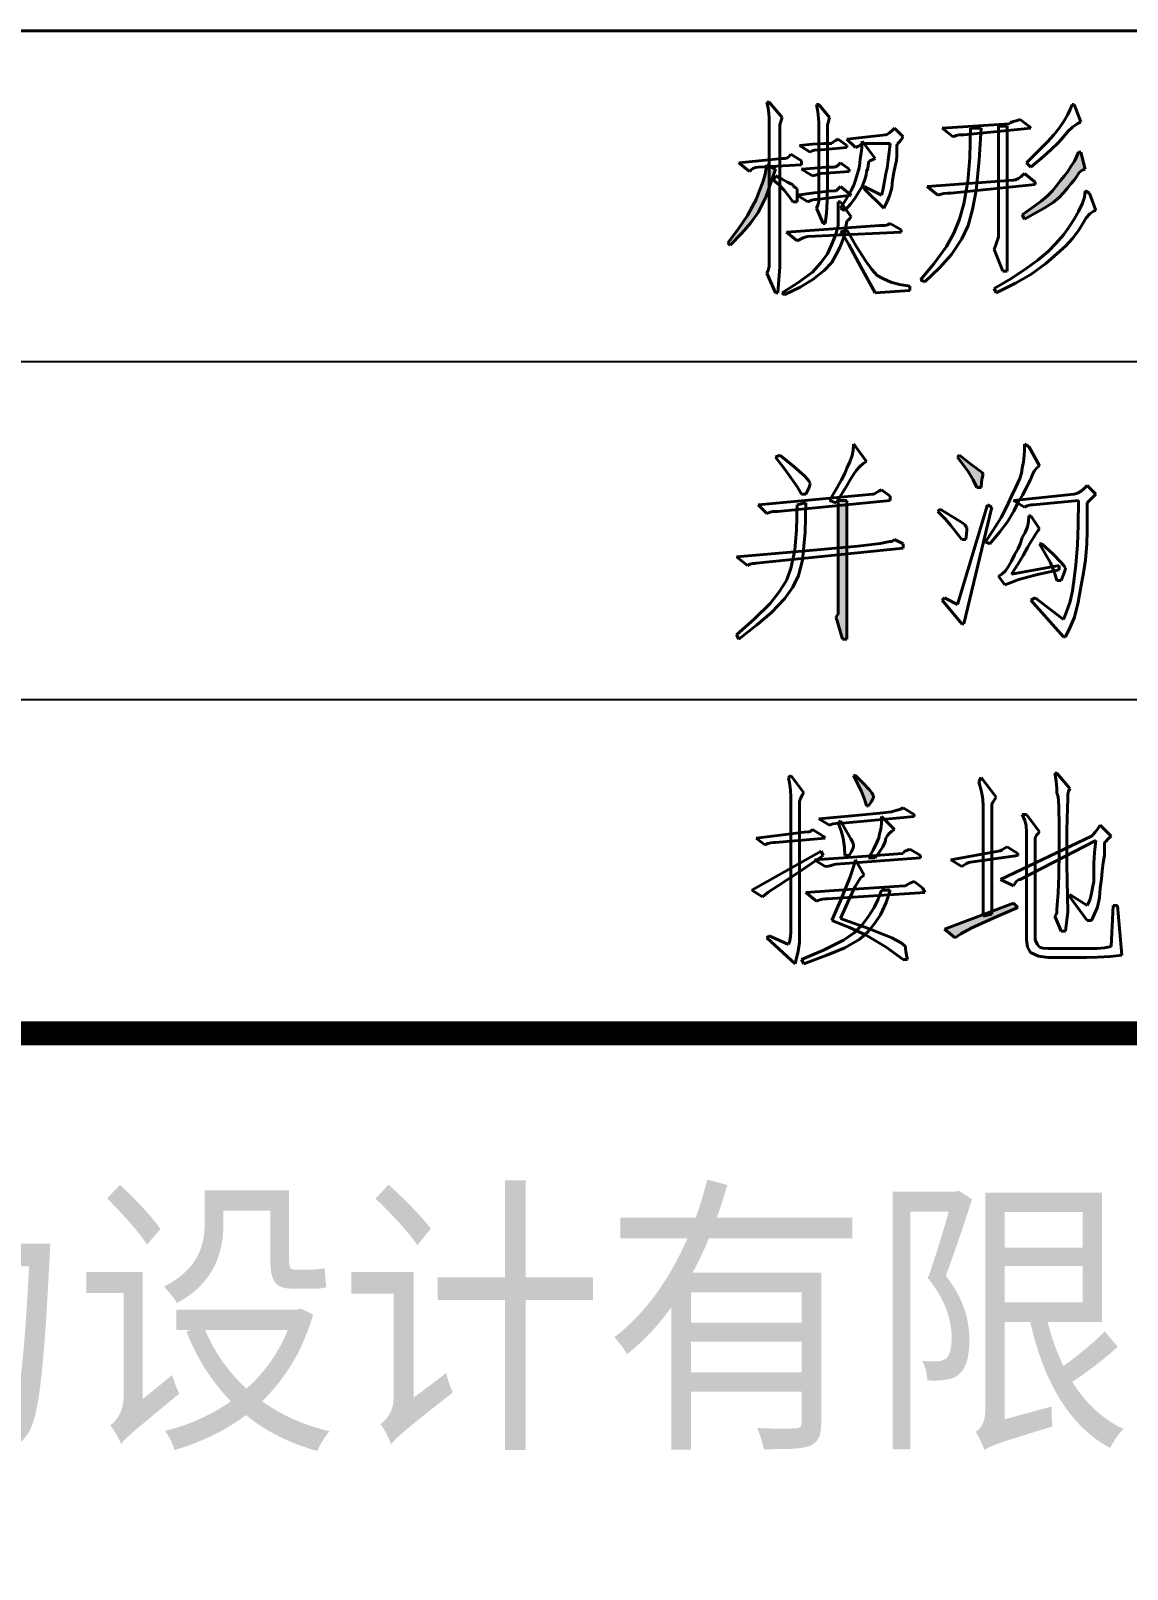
# Model space of a CAD drawing. Extents: x 457 to 4918, y -67 to 391.
# Drawn here: x 3523.35 to 3546.25, y -33.39 to -1.26 of the extents above; entities that cross this region are included whole.
import ezdxf

# ---------------------------------------------------------------- set-up
doc = ezdxf.new("R2010")
doc.units = 0
doc.header["$LTSCALE"] = 40
doc.header["$MEASUREMENT"] = 0
doc.layers.get('0').update_dxf_attribs({"linetype": 'CONTINUOUS'})
for name, color, linetype in [('at_Entity', 7, 'CONTINUOUS'), ('at_Solid', 7, 'CONTINUOUS'), ('图框', 7, 'CONTINUOUS'), ('图框－字', 40, 'CONTINUOUS')]:
    doc.layers.add(name, color=color, linetype=linetype)
doc.styles.add('宋体-0.9', font='', dxfattribs={"width": 0.9})
doc.styles.get('宋体-0.9').set_extended_font_data('SimSun')

msp = doc.modelspace()

# ---------------------------------------------------------------- hatches: boundary and pattern name
at = {"layer": 'at_Solid'}
for points in [[(3544.826, -4.743), (3544.7, -4.845), (3544.516, -4.965), (3544.325, -5.071), (3544.103, -5.195), (3544.057, -5.105), (3544.252, -4.97), (3544.449, -4.822), (3544.578, -4.713), (3544.69, -4.607), (3544.765, -4.506), (3544.858, -4.391), (3544.934, -4.299), (3545.007, -4.201), (3545.074, -4.099), (3545.145, -3.985), (3545.193, -3.892), (3545.233, -3.794), (3545.278, -3.794), (3545.368, -4.155), (3545.307, -4.172), (3545.248, -4.22), (3545.201, -4.29), (3545.142, -4.381), (3545.074, -4.457), (3544.992, -4.555), (3544.917, -4.645)], [(3538.498, -4.788), (3538.565, -4.618), (3538.636, -4.422), (3538.684, -4.255), (3538.724, -4.065), (3538.904, -4.155), (3538.837, -4.357), (3538.76, -4.576), (3538.699, -4.734), (3538.633, -4.879), (3538.54, -5.057), (3538.384, -5.28), (3538.197, -5.489), (3537.955, -5.737), (3537.91, -5.692), (3538.123, -5.405), (3538.315, -5.12), (3538.418, -4.94)], [(3543.108, -10.8), (3543.032, -10.638), (3542.929, -10.463), (3542.826, -10.324), (3542.701, -10.167), (3542.747, -10.122), (3542.958, -10.294), (3543.14, -10.432), (3543.217, -10.489), (3543.244, -10.529), (3543.237, -10.546), (3543.22, -10.599), (3543.205, -10.683), (3543.199, -10.8)], [(3540.17, -13.512), (3540.177, -13.485), (3540.194, -13.464), (3540.209, -13.448), (3540.215, -13.422), (3540.215, -13.252), (3540.215, -12.785), (3540.215, -12.071), (3540.215, -11.071), (3540.396, -11.071), (3540.396, -13.286), (3540.396, -13.379), (3540.396, -13.535), (3540.396, -13.722), (3540.396, -13.964), (3540.306, -13.964)], [(3540.848, -17.445), (3540.803, -17.445), (3540.76, -17.308), (3540.696, -17.145), (3540.623, -16.995), (3540.532, -16.812), (3540.577, -16.812), (3540.729, -16.964), (3540.861, -17.102), (3540.918, -17.172), (3540.938, -17.219), (3540.956, -17.235), (3540.946, -17.283), (3540.907, -17.353)], [(3543.967, -19.569), (3543.451, -19.789), (3542.993, -19.998), (3542.776, -20.116), (3542.656, -20.202), (3542.43, -20.021), (3543.877, -19.479)]]:
    msp.add_hatch(color=0, dxfattribs=at).paths.add_polyline_path(points)

# ---------------------------------------------------------------- linework, layer by layer
at = {"color": 0, "lineweight": 5}
msp.add_lwpolyline([(3655.027, -22.194), (3475.532, -22.194)], close=True, dxfattribs=at)
msp.add_lwpolyline([(3655.027, -22.194), (3475.532, -22.194)], close=True, dxfattribs=at)
msp.add_open_spline([(3475.532, -22.194), (3475.532, -22.194), (3655.027, -22.194), (3655.027, -22.194)], degree=3, dxfattribs=at)
at = {"layer": 'at_Entity', "color": 0, "lineweight": 40}
for p, q in [((3654.937, -1.263), (3474.899, -1.263)), ((3538.75, -2.879), (3538.724, -2.754)), ((3538.724, -2.754), (3538.769, -2.754)), ((3538.763, -2.982), (3538.75, -2.879)), ((3538.769, -2.754), (3539.04, -3.071)), ((3539.789, -2.956), (3539.763, -2.799)), ((3539.763, -2.799), (3539.808, -2.799)), ((3539.808, -2.799), (3540.034, -3.071)), ((3545.057, -2.904), (3545.097, -2.799)), ((3545.097, -2.799), (3545.142, -2.799)), ((3545.142, -2.799), (3545.278, -3.161)), ((3538.768, -3.085), (3538.763, -2.982)), ((3538.769, -3.161), (3538.768, -3.085)), ((3538.769, -3.287), (3538.769, -3.161)), ((3539.014, -3.157), (3538.997, -3.228)), ((3539.04, -3.071), (3539.014, -3.157)), ((3539.803, -3.086), (3539.789, -2.956)), ((3539.808, -3.193), (3539.803, -3.086)), ((3539.808, -3.251), (3539.808, -3.193)), ((3540.008, -3.157), (3539.992, -3.228)), ((3540.034, -3.071), (3540.008, -3.157)), ((3542.385, -3.297), (3543.786, -3.206)), ((3543.786, -3.206), (3543.821, -3.179)), ((3543.821, -3.179), (3543.87, -3.158)), ((3543.87, -3.158), (3543.927, -3.142)), ((3543.927, -3.142), (3544.012, -3.116)), ((3544.012, -3.116), (3544.193, -3.251)), ((3544.826, -3.297), (3544.919, -3.162)), ((3544.919, -3.162), (3545.007, -3.014)), ((3545.007, -3.014), (3545.057, -2.904)), ((3545.202, -3.204), (3545.105, -3.274)), ((3545.278, -3.161), (3545.202, -3.204)), ((3538.769, -3.526), (3538.769, -3.287)), ((3538.769, -4.051), (3538.769, -3.526)), ((3538.997, -3.228), (3538.995, -3.264)), ((3538.995, -3.264), (3538.995, -3.297)), ((3538.995, -3.297), (3538.995, -3.501)), ((3538.995, -3.501), (3538.995, -4.074)), ((3539.808, -3.318), (3539.808, -3.251)), ((3539.808, -3.443), (3539.808, -3.318)), ((3539.808, -3.696), (3539.808, -3.443)), ((3539.992, -3.228), (3539.989, -3.264)), ((3539.989, -3.264), (3539.989, -3.297)), ((3539.989, -3.297), (3539.989, -3.373)), ((3539.989, -3.373), (3539.989, -3.543)), ((3540.156, -3.555), (3540.215, -3.523)), ((3540.215, -3.523), (3540.396, -3.658)), ((3540.396, -3.523), (3541.21, -3.432)), ((3540.577, -3.703), (3540.396, -3.523)), ((3541.21, -3.432), (3541.244, -3.424)), ((3541.244, -3.424), (3541.287, -3.397)), ((3541.287, -3.397), (3541.332, -3.355)), ((3541.332, -3.355), (3541.39, -3.297)), ((3541.39, -3.297), (3541.571, -3.477)), ((3541.571, -3.477), (3541.531, -3.537)), ((3542.611, -3.477), (3542.385, -3.297)), ((3542.676, -3.451), (3542.611, -3.477)), ((3542.736, -3.438), (3542.676, -3.451)), ((3542.795, -3.433), (3542.736, -3.438)), ((3542.837, -3.432), (3542.795, -3.433)), ((3544.238, -3.297), (3542.837, -3.432)), ((3542.959, -3.911), (3542.973, -3.297)), ((3542.973, -3.297), (3543.199, -3.297)), ((3543.199, -3.297), (3543.156, -3.958)), ((3543.56, -4.199), (3543.56, -3.251)), ((3543.56, -3.251), (3543.741, -3.251)), ((3543.741, -3.251), (3543.741, -6.28)), ((3544.193, -3.251), (3544.238, -3.297)), ((3544.582, -3.58), (3544.714, -3.435)), ((3544.714, -3.435), (3544.826, -3.297)), ((3544.916, -3.477), (3544.817, -3.595)), ((3545.015, -3.36), (3544.916, -3.477)), ((3545.105, -3.274), (3545.015, -3.36)), ((3539.188, -3.891), (3539.221, -3.839)), ((3539.221, -3.839), (3539.447, -3.975)), ((3539.402, -3.658), (3539.673, -3.632)), ((3539.628, -3.794), (3539.402, -3.658)), ((3539.667, -3.768), (3539.628, -3.794)), ((3539.715, -3.754), (3539.667, -3.768)), ((3539.673, -3.632), (3539.91, -3.615)), ((3539.787, -3.749), (3539.715, -3.754)), ((3539.854, -3.749), (3539.787, -3.749)), ((3539.808, -3.975), (3539.808, -3.696)), ((3540.396, -3.703), (3539.854, -3.749)), ((3539.91, -3.615), (3540.02, -3.613)), ((3539.989, -3.543), (3539.989, -3.784)), ((3539.989, -3.784), (3539.989, -4.11)), ((3540.02, -3.613), (3540.08, -3.613)), ((3540.08, -3.613), (3540.088, -3.605)), ((3540.088, -3.605), (3540.115, -3.584)), ((3540.115, -3.584), (3540.156, -3.555)), ((3540.396, -3.658), (3540.396, -3.703)), ((3540.636, -3.671), (3540.577, -3.703)), ((3540.68, -3.642), (3540.636, -3.671)), ((3540.674, -3.936), (3540.691, -3.817)), ((3540.723, -3.621), (3540.68, -3.642)), ((3540.691, -3.817), (3540.706, -3.699)), ((3540.706, -3.699), (3540.712, -3.568)), ((3540.712, -3.568), (3540.984, -3.929)), ((3540.758, -3.613), (3540.723, -3.621)), ((3541.3, -3.613), (3540.758, -3.613)), ((3541.258, -3.966), (3541.274, -3.803)), ((3541.274, -3.803), (3541.3, -3.613)), ((3541.449, -3.625), (3541.436, -3.658)), ((3541.436, -3.658), (3541.436, -3.674)), ((3541.436, -3.674), (3541.436, -3.722)), ((3541.436, -3.722), (3541.436, -3.793)), ((3541.436, -3.793), (3541.436, -3.884)), ((3541.482, -3.592), (3541.449, -3.625)), ((3541.531, -3.537), (3541.482, -3.592)), ((3544.148, -4.02), (3544.368, -3.799)), ((3544.368, -3.799), (3544.582, -3.58)), ((3544.65, -3.758), (3544.461, -3.92)), ((3544.817, -3.595), (3544.65, -3.758)), ((3545.193, -3.892), (3545.233, -3.794)), ((3545.233, -3.794), (3545.278, -3.794)), ((3545.278, -3.794), (3545.368, -4.155)), ((3538.136, -4.02), (3539.04, -3.929)), ((3538.362, -4.201), (3538.136, -4.02)), ((3538.395, -4.168), (3538.362, -4.201)), ((3538.428, -4.139), (3538.395, -4.168)), ((3538.483, -4.118), (3538.428, -4.139)), ((3538.543, -4.11), (3538.483, -4.118)), ((3539.447, -4.065), (3538.543, -4.11)), ((3538.684, -4.255), (3538.724, -4.065)), ((3538.724, -4.065), (3538.904, -4.155)), ((3538.769, -4.653), (3538.769, -4.051)), ((3538.904, -4.155), (3538.837, -4.357)), ((3538.995, -4.074), (3538.995, -4.955)), ((3539.04, -3.929), (3539.1, -3.928)), ((3539.1, -3.928), (3539.155, -3.918)), ((3539.155, -3.918), (3539.188, -3.891)), ((3539.447, -3.975), (3539.447, -4.065)), ((3539.447, -4.155), (3539.718, -4.129)), ((3539.673, -4.291), (3539.447, -4.155)), ((3539.718, -4.129), (3539.955, -4.113)), ((3539.808, -4.243), (3539.808, -3.975)), ((3539.955, -4.113), (3540.065, -4.11)), ((3539.989, -4.11), (3539.989, -4.465)), ((3540.065, -4.11), (3540.125, -4.11)), ((3540.125, -4.11), (3540.159, -4.102)), ((3540.159, -4.102), (3540.197, -4.081)), ((3540.197, -4.081), (3540.228, -4.053)), ((3540.228, -4.053), (3540.26, -4.02)), ((3540.26, -4.02), (3540.441, -4.155)), ((3540.441, -4.155), (3540.441, -4.201)), ((3540.61, -4.261), (3540.643, -4.152)), ((3540.643, -4.152), (3540.661, -4.085)), ((3540.661, -4.085), (3540.667, -4.02)), ((3540.667, -4.02), (3540.674, -3.936)), ((3540.829, -4.135), (3540.803, -4.201)), ((3540.842, -4.078), (3540.829, -4.135)), ((3540.847, -4.035), (3540.842, -4.078)), ((3540.848, -4.02), (3540.847, -4.035)), ((3540.855, -3.994), (3540.848, -4.02)), ((3540.875, -3.978), (3540.855, -3.994)), ((3540.924, -3.956), (3540.875, -3.978)), ((3540.984, -3.929), (3540.924, -3.956)), ((3541.21, -4.246), (3541.237, -4.128)), ((3541.237, -4.128), (3541.258, -3.966)), ((3541.406, -4.092), (3541.378, -4.224)), ((3541.428, -3.968), (3541.406, -4.092)), ((3541.436, -3.884), (3541.428, -3.968)), ((3542.922, -4.409), (3542.959, -3.911)), ((3543.156, -3.958), (3543.092, -4.6)), ((3544.238, -4.11), (3544.148, -4.02)), ((3544.461, -3.92), (3544.238, -4.11)), ((3545.007, -4.201), (3545.074, -4.099)), ((3545.074, -4.099), (3545.145, -3.985)), ((3545.145, -3.985), (3545.193, -3.892)), ((3545.307, -4.172), (3545.248, -4.22)), ((3545.368, -4.155), (3545.307, -4.172)), ((3538.565, -4.618), (3538.636, -4.422)), ((3538.636, -4.422), (3538.684, -4.255)), ((3538.837, -4.357), (3538.76, -4.576)), ((3538.859, -4.381), (3538.904, -4.291)), ((3538.984, -4.486), (3538.859, -4.381)), ((3538.904, -4.291), (3539.031, -4.357)), ((3539.087, -4.594), (3538.984, -4.486)), ((3539.031, -4.357), (3539.152, -4.424)), ((3539.152, -4.424), (3539.22, -4.458)), ((3539.22, -4.458), (3539.266, -4.472)), ((3539.266, -4.472), (3539.274, -4.499)), ((3539.712, -4.284), (3539.673, -4.291)), ((3539.758, -4.269), (3539.712, -4.284)), ((3539.813, -4.253), (3539.758, -4.269)), ((3539.808, -4.443), (3539.808, -4.243)), ((3539.808, -4.604), (3539.808, -4.443)), ((3539.854, -4.246), (3539.813, -4.253)), ((3540.441, -4.201), (3539.854, -4.246)), ((3539.989, -4.465), (3539.984, -4.827)), ((3540.484, -4.601), (3540.537, -4.487)), ((3540.537, -4.487), (3540.577, -4.381)), ((3540.577, -4.381), (3540.61, -4.261)), ((3540.745, -4.425), (3540.712, -4.517)), ((3540.774, -4.35), (3540.745, -4.425)), ((3540.795, -4.269), (3540.774, -4.35)), ((3540.803, -4.201), (3540.795, -4.269)), ((3541.146, -4.595), (3541.168, -4.476)), ((3541.168, -4.476), (3541.184, -4.37)), ((3541.184, -4.37), (3541.21, -4.246)), ((3541.345, -4.381), (3541.33, -4.543)), ((3541.378, -4.224), (3541.345, -4.381)), ((3542.069, -4.517), (3543.877, -4.381)), ((3544.329, -4.472), (3542.566, -4.653)), ((3542.839, -4.873), (3542.922, -4.409)), ((3543.56, -4.888), (3543.56, -4.199)), ((3543.877, -4.381), (3543.918, -4.373)), ((3543.918, -4.373), (3543.978, -4.346)), ((3543.978, -4.346), (3544.037, -4.305)), ((3544.037, -4.305), (3544.103, -4.246)), ((3544.103, -4.246), (3544.329, -4.427)), ((3544.329, -4.427), (3544.329, -4.472)), ((3544.765, -4.506), (3544.858, -4.391)), ((3544.858, -4.391), (3544.934, -4.299)), ((3544.934, -4.299), (3545.007, -4.201)), ((3545.074, -4.457), (3544.992, -4.555)), ((3545.142, -4.381), (3545.074, -4.457)), ((3545.201, -4.29), (3545.142, -4.381)), ((3545.248, -4.22), (3545.201, -4.29)), ((3538.418, -4.94), (3538.498, -4.788)), ((3538.498, -4.788), (3538.565, -4.618)), ((3538.699, -4.734), (3538.633, -4.879)), ((3538.76, -4.576), (3538.699, -4.734)), ((3538.769, -5.273), (3538.769, -4.653)), ((3539.19, -4.725), (3539.087, -4.594)), ((3539.266, -4.833), (3539.19, -4.725)), ((3539.274, -4.499), (3539.295, -4.52)), ((3539.295, -4.52), (3539.324, -4.536)), ((3539.324, -4.536), (3539.356, -4.562)), ((3539.356, -4.562), (3539.356, -4.579)), ((3539.356, -4.579), (3539.356, -4.632)), ((3539.356, -4.632), (3539.356, -4.716)), ((3539.356, -4.698), (3539.712, -4.646)), ((3539.582, -4.833), (3539.356, -4.698)), ((3539.356, -4.716), (3539.356, -4.833)), ((3539.641, -4.807), (3539.582, -4.833)), ((3539.685, -4.794), (3539.641, -4.807)), ((3539.729, -4.789), (3539.685, -4.794)), ((3539.712, -4.646), (3540.011, -4.612)), ((3539.763, -4.788), (3539.729, -4.789)), ((3540.486, -4.698), (3539.763, -4.788)), ((3539.806, -4.825), (3539.808, -4.763)), ((3539.808, -4.698), (3539.808, -4.604)), ((3539.808, -4.763), (3539.808, -4.698)), ((3540.011, -4.612), (3540.129, -4.608)), ((3540.129, -4.608), (3540.17, -4.607)), ((3540.17, -4.607), (3540.178, -4.6)), ((3540.178, -4.6), (3540.199, -4.578)), ((3540.199, -4.578), (3540.228, -4.55)), ((3540.228, -4.55), (3540.26, -4.517)), ((3540.26, -4.517), (3540.486, -4.698)), ((3540.26, -4.969), (3540.38, -4.782)), ((3540.38, -4.782), (3540.484, -4.601)), ((3540.557, -4.762), (3540.468, -4.883)), ((3540.643, -4.627), (3540.557, -4.762)), ((3540.712, -4.517), (3540.643, -4.627)), ((3540.758, -4.562), (3540.758, -4.517)), ((3540.758, -4.517), (3541.119, -4.698)), ((3541.164, -4.969), (3540.758, -4.562)), ((3541.119, -4.698), (3541.146, -4.595)), ((3541.287, -4.712), (3541.23, -4.838)), ((3541.33, -4.543), (3541.287, -4.712)), ((3542.295, -4.698), (3542.069, -4.517)), ((3542.36, -4.672), (3542.295, -4.698)), ((3542.422, -4.658), (3542.36, -4.672)), ((3542.498, -4.653), (3542.422, -4.658)), ((3542.566, -4.653), (3542.498, -4.653)), ((3543.092, -4.6), (3543.019, -4.995)), ((3544.449, -4.822), (3544.578, -4.713)), ((3544.578, -4.713), (3544.69, -4.607)), ((3544.69, -4.607), (3544.765, -4.506)), ((3544.826, -4.743), (3544.7, -4.845)), ((3544.917, -4.645), (3544.826, -4.743)), ((3544.992, -4.555), (3544.917, -4.645)), ((3545.318, -4.864), (3545.355, -4.739)), ((3545.355, -4.739), (3545.368, -4.607)), ((3545.368, -4.607), (3545.459, -4.653)), ((3545.459, -4.653), (3545.594, -5.014)), ((3538.123, -5.405), (3538.315, -5.12)), ((3538.315, -5.12), (3538.418, -4.94)), ((3538.54, -5.057), (3538.384, -5.28)), ((3538.633, -4.879), (3538.54, -5.057)), ((3538.995, -4.955), (3538.995, -6.19)), ((3539.356, -4.833), (3539.266, -4.833)), ((3539.763, -4.969), (3539.789, -4.901)), ((3539.899, -5.285), (3539.763, -4.969)), ((3539.789, -4.901), (3539.806, -4.825)), ((3539.97, -5.069), (3539.944, -5.285)), ((3539.984, -4.827), (3539.97, -5.069)), ((3540.215, -4.965), (3540.215, -4.833)), ((3540.215, -4.833), (3540.26, -4.833)), ((3540.215, -5.085), (3540.215, -4.965)), ((3540.215, -5.221), (3540.215, -5.085)), ((3540.26, -4.833), (3540.486, -5.15)), ((3540.351, -5.014), (3540.26, -4.969)), ((3540.468, -4.883), (3540.351, -5.014)), ((3541.23, -4.838), (3541.164, -4.969)), ((3542.747, -5.195), (3542.839, -4.873)), ((3543.019, -4.995), (3542.927, -5.331)), ((3543.56, -5.362), (3543.56, -4.888)), ((3544.057, -5.105), (3544.252, -4.97)), ((3544.103, -5.195), (3544.057, -5.105)), ((3544.325, -5.071), (3544.103, -5.195)), ((3544.252, -4.97), (3544.449, -4.822)), ((3544.516, -4.965), (3544.325, -5.071)), ((3544.7, -4.845), (3544.516, -4.965)), ((3545.142, -5.195), (3545.235, -5.033)), ((3545.235, -5.033), (3545.318, -4.864)), ((3545.469, -5.084), (3545.395, -5.168)), ((3545.546, -5.031), (3545.469, -5.084)), ((3545.594, -5.014), (3545.546, -5.031)), ((3537.91, -5.692), (3538.123, -5.405)), ((3538.384, -5.28), (3538.197, -5.489)), ((3538.769, -5.723), (3538.769, -5.273)), ((3539.13, -5.466), (3541.074, -5.331)), ((3539.944, -5.285), (3539.899, -5.285)), ((3540.147, -5.55), (3540.182, -5.436)), ((3540.182, -5.436), (3540.215, -5.331)), ((3540.215, -5.331), (3540.215, -5.221)), ((3540.26, -5.466), (3540.396, -5.421)), ((3540.358, -5.42), (3540.351, -5.511)), ((3540.373, -5.347), (3540.358, -5.42)), ((3540.389, -5.283), (3540.373, -5.347)), ((3540.396, -5.24), (3540.389, -5.283)), ((3540.403, -5.234), (3540.396, -5.24)), ((3540.396, -5.421), (3540.59, -5.76)), ((3540.42, -5.216), (3540.403, -5.234)), ((3540.453, -5.183), (3540.42, -5.216)), ((3540.486, -5.15), (3540.453, -5.183)), ((3541.074, -5.331), (3541.135, -5.33)), ((3541.135, -5.33), (3541.195, -5.325)), ((3541.195, -5.325), (3541.241, -5.312)), ((3541.241, -5.312), (3541.3, -5.285)), ((3541.3, -5.285), (3541.526, -5.421)), ((3541.526, -5.421), (3541.526, -5.466)), ((3542.628, -5.49), (3542.747, -5.195)), ((3542.927, -5.331), (3542.792, -5.61)), ((3543.56, -5.557), (3543.56, -5.362)), ((3544.925, -5.513), (3545.037, -5.359)), ((3545.037, -5.359), (3545.142, -5.195)), ((3545.238, -5.429), (3545.109, -5.603)), ((3545.323, -5.285), (3545.238, -5.429)), ((3545.395, -5.168), (3545.323, -5.285)), ((3537.955, -5.737), (3537.91, -5.692)), ((3538.197, -5.489), (3537.955, -5.737)), ((3538.769, -6.026), (3538.769, -5.723)), ((3539.356, -5.647), (3539.13, -5.466)), ((3539.422, -5.614), (3539.356, -5.647)), ((3539.481, -5.586), (3539.422, -5.614)), ((3539.541, -5.564), (3539.481, -5.586)), ((3539.582, -5.557), (3539.541, -5.564)), ((3541.526, -5.466), (3539.582, -5.557)), ((3539.989, -5.918), (3540.075, -5.731)), ((3540.075, -5.731), (3540.147, -5.55)), ((3540.308, -5.629), (3540.244, -5.786)), ((3540.32, -5.534), (3540.26, -5.466)), ((3540.351, -5.511), (3540.308, -5.629)), ((3540.432, -5.726), (3540.32, -5.534)), ((3540.686, -6.191), (3540.432, -5.726)), ((3540.59, -5.76), (3540.788, -6.074)), ((3542.213, -6.129), (3542.476, -5.77)), ((3542.476, -5.77), (3542.628, -5.49)), ((3542.792, -5.61), (3542.577, -5.936)), ((3543.47, -5.828), (3543.503, -5.735)), ((3543.503, -5.735), (3543.536, -5.647)), ((3543.536, -5.647), (3543.553, -5.596)), ((3543.553, -5.596), (3543.56, -5.557)), ((3544.6, -5.873), (3544.761, -5.704)), ((3544.761, -5.704), (3544.925, -5.513)), ((3544.964, -5.754), (3544.781, -5.918)), ((3545.109, -5.603), (3544.964, -5.754)), ((3538.769, -6.144), (3538.769, -6.026)), ((3539.844, -6.115), (3539.989, -5.918)), ((3540.08, -6.099), (3539.918, -6.269)), ((3540.171, -5.935), (3540.08, -6.099)), ((3540.244, -5.786), (3540.171, -5.935)), ((3540.788, -6.074), (3540.917, -6.245)), ((3542.577, -5.936), (3542.331, -6.211)), ((3543.651, -6.28), (3543.47, -5.828)), ((3544.163, -6.215), (3544.39, -6.044)), ((3544.39, -6.044), (3544.6, -5.873)), ((3544.781, -5.918), (3544.551, -6.122)), ((3538.724, -6.325), (3538.75, -6.265)), ((3538.904, -6.732), (3538.724, -6.325)), ((3538.75, -6.265), (3538.766, -6.21)), ((3538.766, -6.21), (3538.769, -6.177)), ((3538.769, -6.177), (3538.769, -6.144)), ((3538.995, -6.19), (3538.95, -6.732)), ((3539.373, -6.529), (3539.675, -6.3)), ((3539.675, -6.3), (3539.844, -6.115)), ((3539.918, -6.269), (3539.681, -6.459)), ((3540.984, -6.732), (3540.686, -6.191)), ((3540.917, -6.245), (3541.029, -6.37)), ((3541.029, -6.37), (3541.148, -6.437)), ((3541.933, -6.461), (3542.213, -6.129)), ((3542.331, -6.211), (3542.023, -6.506)), ((3543.741, -6.28), (3543.651, -6.28)), ((3543.818, -6.439), (3544.163, -6.215)), ((3544.238, -6.351), (3543.914, -6.535)), ((3544.551, -6.122), (3544.238, -6.351)), ((3538.95, -6.732), (3538.904, -6.732)), ((3539.04, -6.732), (3539.373, -6.529)), ((3539.085, -6.777), (3539.04, -6.732)), ((3539.419, -6.613), (3539.085, -6.777)), ((3539.681, -6.459), (3539.419, -6.613)), ((3541.707, -6.687), (3540.984, -6.732)), ((3541.148, -6.437), (3541.315, -6.509)), ((3541.315, -6.509), (3541.491, -6.557)), ((3541.491, -6.557), (3541.707, -6.596)), ((3541.707, -6.596), (3541.707, -6.687)), ((3542.023, -6.506), (3541.933, -6.461)), ((3543.47, -6.642), (3543.818, -6.439)), ((3543.515, -6.732), (3543.47, -6.642)), ((3543.914, -6.535), (3543.515, -6.732)), ((3540.525, -10.02), (3540.532, -9.896)), ((3540.532, -9.896), (3540.577, -9.941)), ((3540.577, -9.941), (3540.803, -10.258)), ((3544.103, -10.02), (3544.103, -9.896)), ((3544.103, -9.896), (3544.193, -9.941)), ((3544.193, -9.941), (3544.419, -10.348)), ((3538.904, -10.167), (3538.995, -10.122)), ((3539.088, -10.409), (3538.904, -10.167)), ((3538.995, -10.122), (3539.284, -10.36)), ((3540.396, -10.393), (3540.455, -10.265)), ((3540.455, -10.265), (3540.505, -10.129)), ((3540.505, -10.129), (3540.525, -10.02)), ((3540.803, -10.258), (3540.735, -10.3)), ((3542.701, -10.167), (3542.747, -10.122)), ((3542.826, -10.324), (3542.701, -10.167)), ((3542.747, -10.122), (3542.958, -10.294)), ((3544.057, -10.393), (3544.084, -10.265)), ((3544.084, -10.265), (3544.1, -10.129)), ((3544.1, -10.129), (3544.103, -10.02)), ((3539.233, -10.601), (3539.088, -10.409)), ((3539.284, -10.36), (3539.517, -10.564)), ((3539.517, -10.564), (3539.6, -10.657)), ((3540.282, -10.637), (3540.35, -10.505)), ((3540.35, -10.505), (3540.396, -10.393)), ((3540.532, -10.529), (3540.462, -10.64)), ((3540.597, -10.437), (3540.532, -10.529)), ((3540.659, -10.365), (3540.597, -10.437)), ((3540.735, -10.3), (3540.659, -10.365)), ((3542.929, -10.463), (3542.826, -10.324)), ((3543.032, -10.638), (3542.929, -10.463)), ((3542.958, -10.294), (3543.14, -10.432)), ((3543.14, -10.432), (3543.217, -10.489)), ((3543.22, -10.599), (3543.205, -10.683)), ((3543.217, -10.489), (3543.244, -10.529)), ((3543.237, -10.546), (3543.22, -10.599)), ((3543.244, -10.529), (3543.237, -10.546)), ((3544.007, -10.613), (3544.044, -10.498)), ((3544.044, -10.498), (3544.057, -10.393)), ((3544.271, -10.528), (3544.238, -10.619)), ((3544.304, -10.455), (3544.271, -10.528)), ((3544.359, -10.39), (3544.304, -10.455)), ((3544.419, -10.348), (3544.359, -10.39)), ((3539.362, -10.79), (3539.233, -10.601)), ((3539.447, -10.936), (3539.362, -10.79)), ((3539.57, -10.87), (3539.537, -10.936)), ((3539.598, -10.811), (3539.57, -10.87)), ((3539.62, -10.751), (3539.598, -10.811)), ((3539.6, -10.657), (3539.628, -10.71)), ((3539.628, -10.71), (3539.62, -10.751)), ((3540.034, -11.071), (3540.161, -10.851)), ((3540.161, -10.851), (3540.282, -10.637)), ((3540.376, -10.786), (3540.288, -10.933)), ((3540.462, -10.64), (3540.376, -10.786)), ((3540.973, -10.928), (3541.016, -10.906)), ((3541.016, -10.906), (3541.06, -10.878)), ((3541.06, -10.878), (3541.119, -10.845)), ((3541.119, -10.845), (3541.3, -10.981)), ((3543.108, -10.8), (3543.032, -10.638)), ((3543.199, -10.8), (3543.108, -10.8)), ((3543.205, -10.683), (3543.199, -10.8)), ((3543.831, -10.981), (3543.924, -10.794)), ((3543.924, -10.794), (3544.007, -10.613)), ((3544.131, -10.828), (3544.059, -10.959)), ((3544.196, -10.703), (3544.131, -10.828)), ((3544.238, -10.619), (3544.196, -10.703)), ((3545.142, -10.936), (3545.21, -10.92)), ((3545.21, -10.92), (3545.286, -10.877)), ((3545.286, -10.877), (3545.348, -10.82)), ((3545.348, -10.82), (3545.413, -10.755)), ((3545.413, -10.755), (3545.594, -10.936)), ((3538.543, -11.162), (3540.938, -10.936)), ((3538.724, -11.342), (3538.543, -11.162)), ((3541.3, -11.071), (3538.95, -11.297)), ((3539.343, -11.685), (3539.356, -11.162)), ((3539.356, -11.162), (3539.537, -11.116)), ((3539.537, -10.936), (3539.447, -10.936)), ((3539.537, -11.116), (3539.52, -11.735)), ((3540.17, -11.116), (3540.034, -11.071)), ((3540.288, -10.933), (3540.17, -11.116)), ((3540.215, -12.071), (3540.215, -11.071)), ((3540.215, -11.071), (3540.396, -11.071)), ((3540.396, -11.071), (3540.396, -13.286)), ((3540.938, -10.936), (3540.973, -10.928)), ((3541.3, -10.981), (3541.3, -11.071)), ((3542.701, -13.241), (3543.334, -11.162)), ((3543.425, -11.207), (3542.837, -13.648)), ((3543.334, -11.162), (3543.425, -11.207)), ((3543.614, -11.426), (3543.726, -11.21)), ((3543.726, -11.21), (3543.831, -10.981)), ((3543.877, -11.071), (3545.142, -10.936)), ((3544.103, -11.207), (3543.877, -11.071)), ((3543.967, -11.116), (3543.882, -11.295)), ((3544.059, -10.959), (3543.967, -11.116)), ((3544.161, -11.181), (3544.103, -11.207)), ((3544.206, -11.167), (3544.161, -11.181)), ((3544.249, -11.162), (3544.206, -11.167)), ((3544.283, -11.162), (3544.249, -11.162)), ((3545.233, -11.071), (3544.283, -11.162)), ((3545.226, -11.575), (3545.233, -11.071)), ((3545.427, -11.103), (3545.413, -11.116)), ((3545.413, -11.116), (3545.413, -11.177)), ((3545.413, -11.177), (3545.413, -11.299)), ((3545.462, -11.068), (3545.427, -11.103)), ((3545.528, -11.002), (3545.462, -11.068)), ((3545.594, -10.936), (3545.528, -11.002)), ((3538.789, -11.316), (3538.724, -11.342)), ((3538.848, -11.303), (3538.789, -11.316)), ((3538.908, -11.298), (3538.848, -11.303)), ((3538.95, -11.297), (3538.908, -11.298)), ((3542.295, -11.297), (3542.34, -11.252)), ((3542.445, -11.454), (3542.295, -11.297)), ((3542.34, -11.252), (3542.577, -11.398)), ((3542.564, -11.591), (3542.445, -11.454)), ((3542.577, -11.398), (3542.776, -11.519)), ((3542.776, -11.519), (3542.855, -11.574)), ((3543.45, -11.693), (3543.614, -11.426)), ((3543.747, -11.517), (3543.589, -11.727)), ((3543.882, -11.295), (3543.747, -11.517)), ((3544.167, -11.618), (3544.186, -11.512)), ((3544.186, -11.512), (3544.193, -11.388)), ((3544.193, -11.388), (3544.238, -11.388)), ((3544.238, -11.388), (3544.419, -11.659)), ((3545.413, -11.299), (3545.413, -11.469)), ((3545.413, -11.469), (3545.413, -11.704)), ((3539.306, -12.107), (3539.343, -11.685)), ((3539.52, -11.735), (3539.467, -12.313)), ((3541.358, -11.911), (3541.39, -11.885)), ((3541.39, -11.885), (3541.571, -11.975)), ((3542.689, -11.749), (3542.564, -11.591)), ((3542.792, -11.885), (3542.689, -11.749)), ((3542.882, -11.885), (3542.792, -11.885)), ((3542.855, -11.574), (3542.882, -11.614)), ((3542.882, -11.614), (3542.901, -11.631)), ((3542.889, -11.767), (3542.882, -11.885)), ((3542.901, -11.684), (3542.889, -11.767)), ((3542.901, -11.631), (3542.901, -11.684)), ((3543.289, -11.93), (3543.45, -11.693)), ((3543.589, -11.727), (3543.379, -11.975)), ((3544.018, -11.964), (3544.057, -11.84)), ((3544.057, -11.84), (3544.117, -11.737)), ((3544.117, -11.737), (3544.167, -11.618)), ((3544.297, -11.839), (3544.238, -11.93)), ((3544.341, -11.766), (3544.297, -11.839)), ((3544.384, -11.701), (3544.341, -11.766)), ((3544.419, -11.659), (3544.384, -11.701)), ((3545.209, -12.002), (3545.226, -11.575)), ((3545.413, -11.704), (3545.405, -11.983)), ((3538.091, -12.247), (3539.462, -12.127)), ((3541.571, -12.066), (3538.498, -12.382)), ((3539.223, -12.49), (3539.306, -12.107)), ((3539.462, -12.127), (3540.624, -12.023)), ((3540.215, -12.785), (3540.215, -12.071)), ((3540.624, -12.023), (3541.092, -11.97)), ((3541.092, -11.97), (3541.255, -11.93)), ((3541.255, -11.93), (3541.289, -11.929)), ((3541.289, -11.929), (3541.327, -11.924)), ((3541.327, -11.924), (3541.358, -11.911)), ((3541.571, -11.975), (3541.571, -12.066)), ((3543.379, -11.975), (3543.289, -11.93)), ((3543.898, -12.208), (3543.97, -12.072)), ((3543.97, -12.072), (3544.018, -11.964)), ((3544.168, -12.049), (3544.077, -12.216)), ((3544.238, -11.93), (3544.168, -12.049)), ((3544.543, -12.191), (3544.419, -11.975)), ((3544.419, -11.975), (3544.464, -11.975)), ((3544.464, -11.975), (3544.694, -12.186)), ((3544.644, -12.372), (3544.543, -12.191)), ((3544.694, -12.186), (3544.877, -12.369)), ((3545.175, -12.412), (3545.209, -12.002)), ((3545.405, -11.983), (3545.378, -12.31)), ((3538.317, -12.427), (3538.091, -12.247)), ((3538.376, -12.401), (3538.317, -12.427)), ((3538.42, -12.388), (3538.376, -12.401)), ((3538.463, -12.383), (3538.42, -12.388)), ((3538.498, -12.382), (3538.463, -12.383)), ((3539.13, -12.744), (3539.223, -12.49)), ((3539.467, -12.313), (3539.384, -12.635)), ((3543.704, -12.541), (3543.766, -12.455)), ((3543.766, -12.455), (3543.831, -12.337)), ((3543.831, -12.337), (3543.898, -12.208)), ((3543.975, -12.392), (3543.831, -12.608)), ((3543.831, -12.608), (3544.826, -12.427)), ((3544.077, -12.216), (3543.975, -12.392)), ((3544.826, -12.518), (3544.376, -12.618)), ((3544.73, -12.573), (3544.644, -12.372)), ((3544.826, -12.427), (3544.826, -12.518)), ((3544.877, -12.369), (3544.941, -12.445)), ((3544.954, -12.515), (3544.932, -12.58)), ((3544.941, -12.445), (3544.961, -12.473)), ((3544.961, -12.473), (3544.954, -12.515)), ((3545.142, -12.699), (3545.175, -12.412)), ((3545.378, -12.31), (3545.337, -12.584)), ((3538.979, -12.98), (3539.13, -12.744)), ((3539.384, -12.635), (3539.266, -12.879)), ((3540.215, -13.252), (3540.215, -12.785)), ((3543.56, -12.653), (3543.628, -12.61)), ((3543.696, -12.834), (3543.56, -12.653)), ((3543.628, -12.61), (3543.704, -12.541)), ((3543.802, -12.788), (3543.696, -12.834)), ((3543.984, -12.722), (3543.802, -12.788)), ((3544.376, -12.618), (3543.984, -12.722)), ((3544.781, -12.744), (3544.73, -12.573)), ((3544.871, -12.744), (3544.781, -12.744)), ((3544.904, -12.652), (3544.871, -12.744)), ((3544.932, -12.58), (3544.904, -12.652)), ((3545.103, -12.954), (3545.142, -12.699)), ((3545.337, -12.584), (3545.278, -12.879)), ((3538.792, -13.218), (3538.979, -12.98)), ((3539.089, -13.125), (3538.815, -13.419)), ((3539.266, -12.879), (3539.089, -13.125)), ((3542.385, -13.151), (3542.43, -13.105)), ((3542.792, -13.648), (3542.385, -13.151)), ((3542.43, -13.105), (3542.701, -13.241)), ((3544.238, -13.151), (3544.329, -13.105)), ((3544.916, -13.919), (3544.238, -13.151)), ((3544.329, -13.105), (3544.916, -13.557)), ((3545.055, -13.176), (3545.103, -12.954)), ((3545.278, -12.879), (3545.228, -13.194)), ((3538.457, -13.551), (3538.792, -13.218)), ((3538.815, -13.419), (3538.509, -13.676)), ((3540.17, -13.512), (3540.177, -13.485)), ((3540.177, -13.485), (3540.194, -13.464)), ((3540.194, -13.464), (3540.209, -13.448)), ((3540.209, -13.448), (3540.215, -13.422)), ((3540.215, -13.422), (3540.215, -13.252)), ((3540.396, -13.286), (3540.396, -13.379)), ((3540.396, -13.379), (3540.396, -13.535)), ((3544.916, -13.557), (3544.983, -13.398)), ((3544.983, -13.398), (3545.055, -13.176)), ((3545.228, -13.194), (3545.147, -13.506)), ((3538.091, -13.874), (3538.457, -13.551)), ((3538.509, -13.676), (3538.136, -13.964)), ((3540.306, -13.964), (3540.17, -13.512)), ((3540.396, -13.535), (3540.396, -13.722)), ((3540.396, -13.722), (3540.396, -13.964)), ((3542.837, -13.648), (3542.792, -13.648)), ((3545.06, -13.715), (3544.961, -13.919)), ((3545.147, -13.506), (3545.06, -13.715)), ((3538.136, -13.964), (3538.091, -13.874)), ((3540.396, -13.964), (3540.306, -13.964)), ((3544.961, -13.919), (3544.916, -13.919)), ((3539.176, -16.857), (3539.221, -16.812)), ((3539.202, -17.007), (3539.176, -16.857)), ((3539.215, -17.127), (3539.202, -17.007)), ((3539.221, -16.812), (3539.492, -17.173)), ((3540.623, -16.995), (3540.532, -16.812)), ((3540.532, -16.812), (3540.577, -16.812)), ((3540.577, -16.812), (3540.729, -16.964)), ((3540.696, -17.145), (3540.623, -16.995)), ((3540.729, -16.964), (3540.861, -17.102)), ((3543.153, -16.947), (3543.199, -16.857)), ((3543.186, -17.072), (3543.153, -16.947)), ((3543.199, -16.857), (3543.515, -17.264)), ((3544.761, -16.891), (3544.735, -16.767)), ((3544.735, -16.767), (3544.781, -16.767)), ((3544.775, -16.994), (3544.761, -16.891)), ((3544.78, -17.097), (3544.775, -16.994)), ((3544.781, -16.767), (3545.052, -17.083)), ((3539.22, -17.251), (3539.215, -17.127)), ((3539.221, -17.354), (3539.22, -17.251)), ((3539.428, -17.295), (3539.402, -17.354)), ((3539.443, -17.251), (3539.428, -17.295)), ((3539.465, -17.208), (3539.443, -17.251)), ((3539.492, -17.173), (3539.465, -17.208)), ((3540.76, -17.308), (3540.696, -17.145)), ((3540.803, -17.445), (3540.76, -17.308)), ((3540.861, -17.102), (3540.918, -17.172)), ((3540.946, -17.283), (3540.907, -17.353)), ((3540.918, -17.172), (3540.938, -17.219)), ((3540.938, -17.219), (3540.956, -17.235)), ((3540.956, -17.235), (3540.946, -17.283)), ((3543.215, -17.18), (3543.186, -17.072)), ((3543.236, -17.316), (3543.215, -17.18)), ((3543.244, -17.445), (3543.236, -17.316)), ((3543.466, -17.336), (3543.451, -17.367)), ((3543.488, -17.298), (3543.466, -17.336)), ((3543.515, -17.264), (3543.488, -17.298)), ((3544.781, -17.173), (3544.78, -17.097)), ((3544.807, -17.26), (3544.781, -17.173)), ((3544.82, -17.449), (3544.807, -17.26)), ((3545.007, -17.309), (3545, -17.486)), ((3545.009, -17.204), (3545.007, -17.25)), ((3545.007, -17.25), (3545.007, -17.309)), ((3545.026, -17.144), (3545.009, -17.204)), ((3545.052, -17.083), (3545.026, -17.144)), ((3539.221, -20.021), (3539.221, -17.354)), ((3539.402, -17.354), (3539.402, -17.565)), ((3539.402, -17.565), (3539.402, -18.155)), ((3539.808, -17.716), (3540.495, -17.656)), ((3540.495, -17.656), (3541.081, -17.601)), ((3540.848, -17.445), (3540.803, -17.445)), ((3540.907, -17.353), (3540.848, -17.445)), ((3541.081, -17.601), (3541.328, -17.568)), ((3541.328, -17.568), (3541.436, -17.535)), ((3541.436, -17.535), (3541.444, -17.534)), ((3541.444, -17.534), (3541.471, -17.529)), ((3541.471, -17.529), (3541.513, -17.516)), ((3541.513, -17.516), (3541.571, -17.49)), ((3541.571, -17.49), (3541.797, -17.626)), ((3541.797, -17.626), (3541.797, -17.671)), ((3543.244, -19.75), (3543.244, -17.445)), ((3543.451, -17.367), (3543.425, -17.4)), ((3543.425, -17.4), (3543.425, -17.569)), ((3543.425, -17.569), (3543.425, -18.031)), ((3544.109, -17.75), (3544.057, -17.626)), ((3544.057, -17.626), (3544.148, -17.626)), ((3544.148, -17.626), (3544.419, -17.987)), ((3544.825, -17.885), (3544.82, -17.449)), ((3545, -17.486), (3544.989, -17.964)), ((3539.502, -17.994), (3539.582, -17.987)), ((3539.582, -17.987), (3539.609, -17.986)), ((3539.609, -17.986), (3539.631, -17.981)), ((3539.631, -17.981), (3539.647, -17.968)), ((3539.647, -17.968), (3539.673, -17.942)), ((3539.673, -17.942), (3539.899, -18.078)), ((3540.034, -17.852), (3539.808, -17.716)), ((3540.1, -17.825), (3540.034, -17.852)), ((3540.162, -17.812), (3540.1, -17.825)), ((3540.238, -17.807), (3540.162, -17.812)), ((3540.215, -17.806), (3540.26, -17.761)), ((3540.274, -17.97), (3540.215, -17.806)), ((3540.306, -17.806), (3540.238, -17.807)), ((3540.26, -17.761), (3540.379, -17.966)), ((3540.316, -18.124), (3540.274, -17.97)), ((3541.797, -17.671), (3540.306, -17.806)), ((3540.379, -17.966), (3540.479, -18.137)), ((3541.074, -18.032), (3541.1, -17.931)), ((3541.1, -17.931), (3541.117, -17.822)), ((3541.117, -17.822), (3541.119, -17.743)), ((3541.119, -17.743), (3541.119, -17.671)), ((3541.119, -17.671), (3541.39, -17.942)), ((3541.33, -17.977), (3541.276, -18.02)), ((3541.39, -17.942), (3541.33, -17.977)), ((3544.136, -17.858), (3544.109, -17.75)), ((3544.146, -17.994), (3544.136, -17.858)), ((3544.419, -17.987), (3544.386, -18.021)), ((3544.826, -18.394), (3544.825, -17.885)), ((3544.989, -17.964), (3544.987, -18.68)), ((3545.582, -17.994), (3545.626, -17.936)), ((3545.626, -17.936), (3545.685, -17.852)), ((3545.685, -17.852), (3545.911, -18.078)), ((3538.498, -18.123), (3538.947, -18.063)), ((3538.678, -18.258), (3538.498, -18.123)), ((3538.744, -18.232), (3538.678, -18.258)), ((3538.803, -18.219), (3538.744, -18.232)), ((3538.863, -18.214), (3538.803, -18.219)), ((3538.904, -18.213), (3538.863, -18.214)), ((3539.944, -18.123), (3538.904, -18.213)), ((3538.947, -18.063), (3539.333, -18.014)), ((3539.333, -18.014), (3539.502, -17.994)), ((3539.402, -18.155), (3539.402, -19.051)), ((3539.899, -18.078), (3539.944, -18.123)), ((3540.342, -18.315), (3540.316, -18.124)), ((3540.479, -18.137), (3540.518, -18.212)), ((3540.518, -18.212), (3540.532, -18.258)), ((3540.53, -18.294), (3540.52, -18.342)), ((3540.532, -18.258), (3540.53, -18.294)), ((3540.941, -18.369), (3541.023, -18.21)), ((3541.023, -18.21), (3541.061, -18.111)), ((3541.061, -18.111), (3541.074, -18.032)), ((3541.146, -18.302), (3541.075, -18.405)), ((3541.193, -18.199), (3541.146, -18.302)), ((3541.21, -18.123), (3541.193, -18.199)), ((3541.243, -18.064), (3541.21, -18.123)), ((3541.276, -18.02), (3541.243, -18.064)), ((3543.425, -18.031), (3543.425, -18.732)), ((3543.605, -18.982), (3545.504, -18.078)), ((3543.682, -18.336), (3543.741, -18.304)), ((3543.741, -18.304), (3543.967, -18.439)), ((3545.594, -18.168), (3544.012, -18.982)), ((3544.148, -18.123), (3544.146, -17.994)), ((3544.148, -20.247), (3544.148, -18.123)), ((3544.335, -18.09), (3544.329, -18.123)), ((3544.329, -18.123), (3544.329, -18.302)), ((3544.329, -18.302), (3544.329, -18.733)), ((3544.353, -18.059), (3544.335, -18.09)), ((3544.386, -18.021), (3544.353, -18.059)), ((3545.504, -18.078), (3545.538, -18.042)), ((3545.538, -18.042), (3545.582, -17.994)), ((3545.568, -18.423), (3545.594, -18.168)), ((3545.782, -18.206), (3545.775, -18.213)), ((3545.775, -18.213), (3545.775, -18.256)), ((3545.775, -18.256), (3545.775, -18.32)), ((3545.802, -18.187), (3545.782, -18.206)), ((3545.851, -18.137), (3545.802, -18.187)), ((3545.911, -18.078), (3545.851, -18.137)), ((3538.407, -19.208), (3539.854, -18.394)), ((3539.899, -18.484), (3539.409, -18.816)), ((3539.718, -18.575), (3540.516, -18.515)), ((3539.944, -18.71), (3539.718, -18.575)), ((3539.854, -18.394), (3539.899, -18.484)), ((3541.933, -18.53), (3540.17, -18.665)), ((3540.351, -18.484), (3540.342, -18.315)), ((3540.441, -18.484), (3540.351, -18.484)), ((3540.493, -18.399), (3540.441, -18.484)), ((3540.52, -18.342), (3540.493, -18.399)), ((3540.516, -18.515), (3541.185, -18.466)), ((3540.53, -18.72), (3540.577, -18.575)), ((3540.577, -18.575), (3540.758, -18.891)), ((3540.848, -18.53), (3540.941, -18.369)), ((3540.984, -18.53), (3540.848, -18.53)), ((3541.075, -18.405), (3540.984, -18.53)), ((3541.185, -18.466), (3541.457, -18.446)), ((3541.457, -18.446), (3541.571, -18.439)), ((3541.571, -18.439), (3541.58, -18.412)), ((3541.58, -18.412), (3541.606, -18.391)), ((3541.606, -18.391), (3541.648, -18.375)), ((3541.648, -18.375), (3541.707, -18.349)), ((3541.707, -18.349), (3541.933, -18.484)), ((3541.933, -18.484), (3541.933, -18.53)), ((3542.566, -18.575), (3543.56, -18.394)), ((3542.792, -18.71), (3542.566, -18.575)), ((3542.938, -18.628), (3542.895, -18.649)), ((3542.973, -18.62), (3542.938, -18.628)), ((3543.967, -18.484), (3542.973, -18.62)), ((3543.56, -18.394), (3543.595, -18.386)), ((3543.595, -18.386), (3543.638, -18.365)), ((3543.638, -18.365), (3543.682, -18.336)), ((3543.967, -18.439), (3543.967, -18.484)), ((3544.819, -18.897), (3544.826, -18.394)), ((3545.555, -18.645), (3545.568, -18.423)), ((3545.748, -18.628), (3545.726, -18.807)), ((3545.775, -18.484), (3545.748, -18.628)), ((3545.775, -18.32), (3545.775, -18.393)), ((3545.775, -18.393), (3545.775, -18.484)), ((3539.409, -18.816), (3538.967, -19.108)), ((3540.01, -18.704), (3539.944, -18.71)), ((3540.069, -18.689), (3540.01, -18.704)), ((3540.128, -18.672), (3540.069, -18.689)), ((3540.17, -18.665), (3540.128, -18.672)), ((3540.284, -19.376), (3540.456, -18.946)), ((3540.456, -18.946), (3540.53, -18.72)), ((3540.68, -18.95), (3540.567, -19.13)), ((3540.758, -18.891), (3540.68, -18.95)), ((3542.851, -18.678), (3542.792, -18.71)), ((3542.895, -18.649), (3542.851, -18.678)), ((3543.425, -18.732), (3543.425, -19.705)), ((3544.329, -18.733), (3544.329, -19.365)), ((3544.804, -19.263), (3544.819, -18.897)), ((3544.987, -18.68), (3545.007, -19.66)), ((3545.549, -19.027), (3545.55, -18.867)), ((3545.55, -18.867), (3545.555, -18.645)), ((3545.726, -18.807), (3545.711, -18.972)), ((3538.633, -19.343), (3538.407, -19.208)), ((3538.753, -19.251), (3538.633, -19.343)), ((3538.967, -19.108), (3538.753, -19.251)), ((3539.402, -19.051), (3539.402, -20.292)), ((3539.537, -19.253), (3540.428, -19.193)), ((3539.763, -19.434), (3539.537, -19.253)), ((3542.023, -19.253), (3539.989, -19.388)), ((3540.428, -19.193), (3541.18, -19.144)), ((3540.567, -19.13), (3540.437, -19.41)), ((3541.047, -19.397), (3541.119, -19.208)), ((3541.119, -19.208), (3541.3, -19.208)), ((3541.18, -19.144), (3541.489, -19.124)), ((3541.3, -19.208), (3541.217, -19.463)), ((3541.489, -19.124), (3541.617, -19.117)), ((3541.617, -19.117), (3541.626, -19.109)), ((3541.626, -19.109), (3541.657, -19.088)), ((3541.657, -19.088), (3541.712, -19.059)), ((3541.712, -19.059), (3541.797, -19.027)), ((3541.797, -19.027), (3541.978, -19.162)), ((3541.978, -19.162), (3542.023, -19.253)), ((3543.877, -19.117), (3543.605, -18.982)), ((3543.909, -19.058), (3543.877, -19.117)), ((3543.94, -19.017), (3543.909, -19.058)), ((3543.978, -18.99), (3543.94, -19.017)), ((3544.012, -18.982), (3543.978, -18.99)), ((3544.788, -19.513), (3544.804, -19.263)), ((3545.505, -19.279), (3545.523, -19.158)), ((3545.523, -19.158), (3545.549, -19.027)), ((3545.685, -19.162), (3545.669, -19.357)), ((3545.711, -18.972), (3545.685, -19.162)), ((3539.829, -19.408), (3539.763, -19.434)), ((3539.888, -19.394), (3539.829, -19.408)), ((3539.948, -19.389), (3539.888, -19.394)), ((3539.989, -19.388), (3539.948, -19.389)), ((3540.08, -19.84), (3540.284, -19.376)), ((3540.437, -19.41), (3540.26, -19.795)), ((3540.84, -19.761), (3540.966, -19.565)), ((3540.966, -19.565), (3541.047, -19.397)), ((3541.217, -19.463), (3541.098, -19.72)), ((3542.43, -20.021), (3543.877, -19.479)), ((3543.967, -19.569), (3543.451, -19.789)), ((3543.877, -19.479), (3543.967, -19.569)), ((3544.329, -19.365), (3544.329, -20.247)), ((3544.781, -19.614), (3544.788, -19.513)), ((3545.052, -19.343), (3545.052, -19.298)), ((3545.052, -19.298), (3545.413, -19.524)), ((3545.413, -19.84), (3545.052, -19.343)), ((3545.413, -19.524), (3545.466, -19.415)), ((3545.466, -19.415), (3545.505, -19.279)), ((3545.626, -19.56), (3545.569, -19.703)), ((3545.669, -19.357), (3545.626, -19.56)), ((3545.911, -20.383), (3545.956, -19.524)), ((3545.956, -19.524), (3546.046, -19.524)), ((3546.046, -19.524), (3546.137, -20.564)), ((3540.447, -19.985), (3540.08, -19.84)), ((3540.26, -19.795), (3540.847, -20.008)), ((3540.712, -19.931), (3540.84, -19.761)), ((3540.979, -19.896), (3540.848, -20.066)), ((3541.098, -19.72), (3540.979, -19.896)), ((3543.451, -19.789), (3542.993, -19.998)), ((3543.425, -19.705), (3543.244, -19.75)), ((3544.735, -19.75), (3544.762, -19.716)), ((3544.871, -20.066), (3544.735, -19.75)), ((3544.762, -19.716), (3544.778, -19.678)), ((3544.778, -19.678), (3544.781, -19.647)), ((3544.781, -19.647), (3544.781, -19.614)), ((3545.007, -19.66), (3544.961, -20.066)), ((3545.504, -19.84), (3545.413, -19.84)), ((3545.569, -19.703), (3545.504, -19.84)), ((3538.724, -20.202), (3538.769, -20.157)), ((3539.311, -20.744), (3538.724, -20.202)), ((3538.769, -20.157), (3539.176, -20.338)), ((3539.202, -20.263), (3539.218, -20.17)), ((3539.218, -20.17), (3539.221, -20.093)), ((3539.221, -20.093), (3539.221, -20.021)), ((3540.323, -20.251), (3540.547, -20.095)), ((3540.662, -20.23), (3540.35, -20.409)), ((3540.798, -20.148), (3540.447, -19.985)), ((3540.547, -20.095), (3540.712, -19.931)), ((3540.848, -20.066), (3540.662, -20.23)), ((3541.217, -20.4), (3540.798, -20.148)), ((3540.847, -20.008), (3541.334, -20.2)), ((3541.334, -20.2), (3541.529, -20.304)), ((3542.656, -20.202), (3542.43, -20.021)), ((3542.776, -20.116), (3542.656, -20.202)), ((3542.993, -19.998), (3542.776, -20.116)), ((3544.961, -20.066), (3544.871, -20.066)), ((3539.176, -20.338), (3539.202, -20.263)), ((3539.372, -20.514), (3539.344, -20.62)), ((3539.394, -20.395), (3539.372, -20.514)), ((3539.402, -20.292), (3539.394, -20.395)), ((3539.447, -20.654), (3539.905, -20.458)), ((3539.905, -20.458), (3540.323, -20.251)), ((3540.35, -20.409), (3539.976, -20.561)), ((3541.571, -20.654), (3541.217, -20.4)), ((3541.529, -20.304), (3541.617, -20.383)), ((3541.617, -20.383), (3541.617, -20.425)), ((3541.617, -20.425), (3541.622, -20.49)), ((3541.622, -20.49), (3541.636, -20.562)), ((3544.168, -20.398), (3544.148, -20.247)), ((3544.23, -20.51), (3544.168, -20.398)), ((3544.396, -20.584), (3544.23, -20.51)), ((3544.329, -20.247), (3544.365, -20.333)), ((3544.365, -20.333), (3544.418, -20.399)), ((3544.418, -20.399), (3544.489, -20.421)), ((3544.489, -20.421), (3544.6, -20.428)), ((3544.6, -20.428), (3545.142, -20.428)), ((3545.142, -20.428), (3545.389, -20.427)), ((3545.389, -20.427), (3545.625, -20.422)), ((3545.625, -20.422), (3545.773, -20.409)), ((3545.773, -20.409), (3545.911, -20.383)), ((3539.344, -20.62), (3539.311, -20.744)), ((3539.492, -20.744), (3539.447, -20.654)), ((3539.976, -20.561), (3539.492, -20.744)), ((3541.662, -20.654), (3541.571, -20.654)), ((3541.636, -20.562), (3541.662, -20.654)), ((3544.6, -20.609), (3544.396, -20.584)), ((3545.142, -20.609), (3544.6, -20.609)), ((3545.398, -20.609), (3545.142, -20.609)), ((3545.627, -20.606), (3545.398, -20.609)), ((3545.899, -20.59), (3545.627, -20.606)), ((3546.137, -20.564), (3545.899, -20.59))]:
    msp.add_line(p, q, dxfattribs=at)
at = {"layer": 'at_Entity', "color": 0}
for points in [[(3654.937, -8.178), (3474.899, -8.178)], [(3654.937, -15.23), (3474.899, -15.23)]]:
    msp.add_lwpolyline(points, dxfattribs=at)
at = {"layer": 'at_Entity', "color": 7}
msp.add_lwpolyline([(3655.02, -22.191), (3474.982, -22.191)], dxfattribs=at)
at = {"layer": '图框', "color": 0, "lineweight": 60, "const_width": 0.5}
msp.add_lwpolyline([(3475.11, -62.194), (3475.11, -22.194), (3655.027, -22.194)], dxfattribs=at)

# ---------------------------------------------------------------- texts
at = {"layer": '图框－字', "color": 0, "style": '宋体-0.9', "width": 0.9}
msp.add_text('四川锦能电力设计有限公司', height=4.5, dxfattribs=at).set_placement((3491.124, -30.406))

doc.saveas('drawing.dxf')
